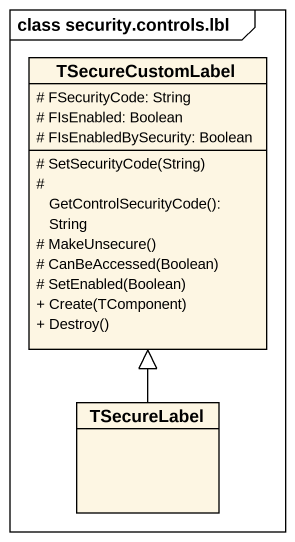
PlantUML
@startuml
mainframe class security.controls.lbl
hide circle
hide empty members
skinparam classAttributeIconSize 0
class TSecureCustomLabel {
  # FSecurityCode: String
  # FIsEnabled: Boolean
  # FIsEnabledBySecurity: Boolean
  # SetSecurityCode(String)
  # GetControlSecurityCode(): String
  # MakeUnsecure()
  # CanBeAccessed(Boolean)
  # SetEnabled(Boolean)
  + Create(TComponent)
  + Destroy()
}
class TSecureLabel
TSecureLabel -up-|> TSecureCustomLabel
@enduml
